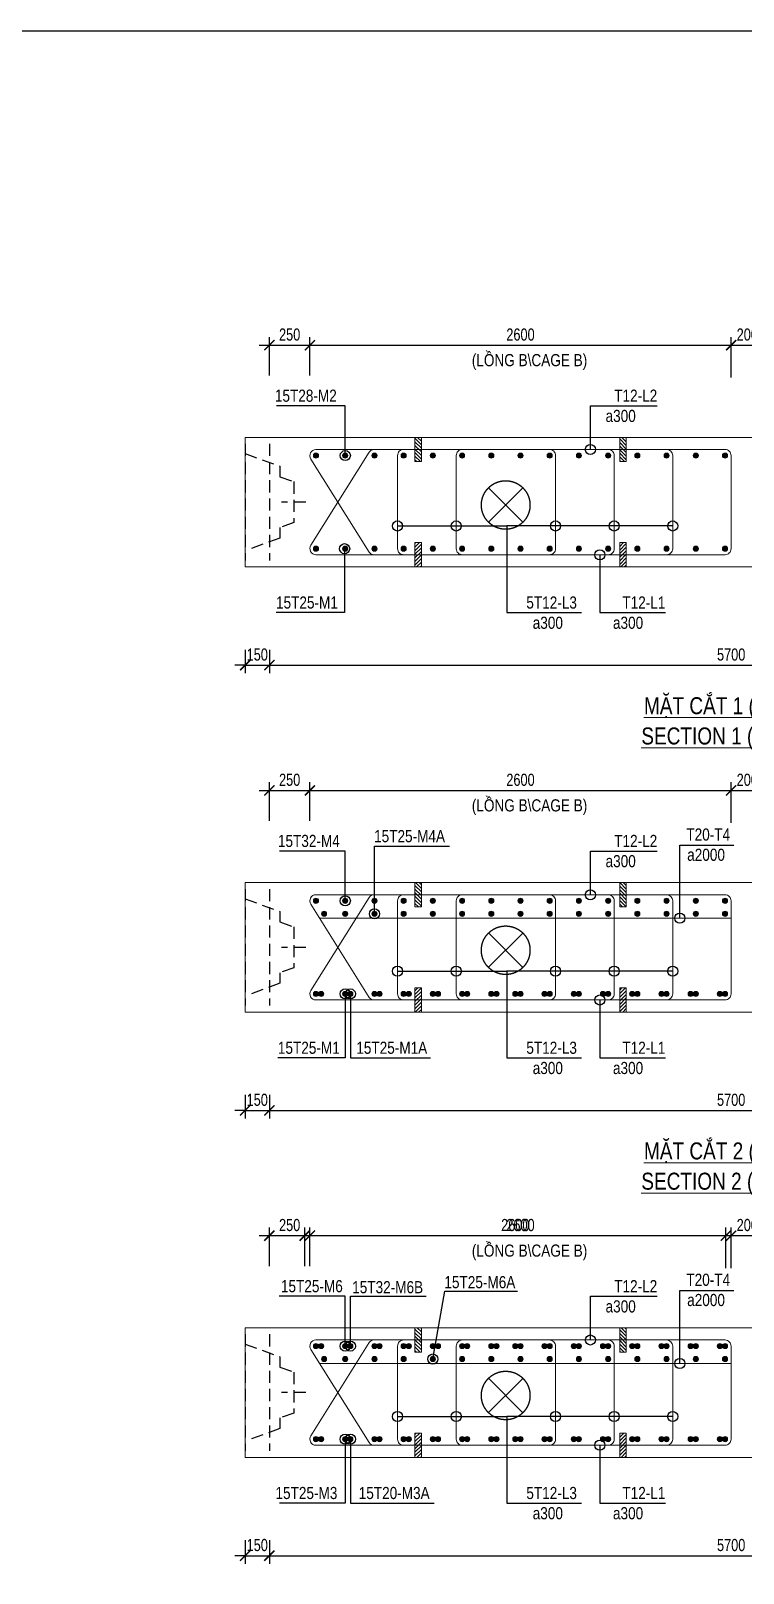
# Model space of a CAD drawing. Header units: millimetres. Extents: x 2746337 to 7547699, y -363432 to 15720.
# Drawn here: x 2801061 to 2818645, y -126218 to -88114 of the extents above; entities that cross this region are included whole.
import ezdxf
from ezdxf.enums import TextEntityAlignment as Align

# ---------------------------------------------------------------- set-up
doc = ezdxf.new("R2010")
doc.units = ezdxf.units.MM
doc.header["$LTSCALE"] = 1200
doc.header["$PDMODE"] = 3
doc.linetypes.add('CENTER', pattern=[2, 1.25, -0.25, 0.25, -0.25])
doc.linetypes.add('HIDDEN', pattern=[0.375, 0.25, -0.125])
for name, color, linetype, lineweight in [('5', 5, 'Continuous', 13), ('BOUND', 3, 'Continuous', 20), ('CWS', 8, 'HIDDEN', 9), ('ENOTE', 2, 'Continuous', 15), ('GRID', 74, 'CENTER', 15), ('K-THUOC', 1, 'Continuous', 18), ('LEADER', 8, 'Continuous', 9), ('MCT', 6, 'Continuous', 20), ('TEXTEN', 3, 'Continuous', 13), ('TEXTMA', 2, 'Continuous', 13), ('TEXTVN', 2, 'Continuous', 20), ('TIE', 4, 'Continuous', 13)]:
    doc.layers.add(name, color=color, linetype=linetype, lineweight=lineweight)
doc.layers.add('CDC.04.HIDDEN', color=8, linetype='HIDDEN')
doc.layers.add('MIE', color=5, linetype='HIDDEN')
doc.styles.add('DB_Arial', font='arial.ttf', dxfattribs={"width": 0.8})
doc.styles.add('SMTEXT', font='arial.ttf', dxfattribs={"width": 0.75})
doc.dimstyles.new('BSV25', dxfattribs={"dimtxt": 300, "dimasz": 250, "dimexe": 200, "dimexo": 0, "dimgap": 108, "dimtad": 1, "dimdec": 0, "dimlfac": 0.25, "dimdsep": 46, "dimtxsty": 'SMTEXT', "dimblk": 'ARCHTICK', "dimcen": 100, "dimdle": 250, "dimclrd": 256, "dimclre": 256, "dimclrt": 2, "dimadec": 0, "dimazin": 0, "dimtfac": 1, "dimtdec": 0, "dimtix": 1, "dimtmove": 2, "dimatfit": 3, "dimfxl": 800, "dimfxlon": 1, "dimtolj": 1, "dimtzin": 0, "dimarcsym": 0})

# ---------------------------------------------------------------- blocks, each defined once
blk = doc.blocks.new('_ArchTick')
at = {"color": 0, "linetype": 'ByBlock', "const_width": 0.15}
blk.add_lwpolyline([(-0.5, -0.5), (0.5, 0.5)], dxfattribs=at)
blk = doc.blocks.new('cws800')
at = {"layer": 'CDC.04.HIDDEN'}
for p, q in [((-600, 1440), (-600, -1440)), ((0, 1440), (0, -1440))]:
    blk.add_line(p, q, dxfattribs=at)
for points in [[(0, 1200), (-860, 888), (-860, 627), (-1200, 507), (-1200, -507), (-860, -627), (-860, -888), (0, -1200)], [(-1500, 0), (-900, 0)]]:
    blk.add_lwpolyline(points, dxfattribs=at)
blk = doc.blocks.new('mct1')
at = {"lineweight": 9}
h = blk.add_hatch(color=256, dxfattribs=at)
h.dxf.hatch_style = 1
h.paths.add_polyline_path([(-16, 0, 1), (16, 0, 1)])
blk.add_circle((0, 0), 16, dxfattribs=at)
blk = doc.blocks.new('sp')
at = {"layer": '5', "lineweight": 20}
h = blk.add_hatch(dxfattribs=at)
h.set_pattern_fill('ANSI31', color=256, scale=500)
h.set_pattern_definition([(45, (0, 0), (-44.194, 44.194), [])])
h.paths.add_polyline_path([(80, 300), (-80, 300), (-80, -300), (80, -300)])
blk.add_lwpolyline([(-80, -300), (80, -300), (80, 300), (-80, 300)], close=True, dxfattribs=at)
blk = doc.blocks.new('tremie')
at = {"layer": 'MIE', "color": 74, "ltscale": 1000}
for p, q in [((424, -424), (-424, 424)), ((424, 424), (-424, -424))]:
    blk.add_line(p, q, dxfattribs=at)
at = {"layer": 'MIE', "ltscale": 500}
blk.add_circle((0, 0), 600, dxfattribs=at)
blk = doc.blocks.new('*D1006')
at = {"layer": 'Defpoints', "color": 0, "transparency": 16777216}
for p in [(2806350, -103403), (2806950, -103403), (2806950, -103786)]:
    blk.add_point(p, dxfattribs=at)
at = {"layer": 'K-THUOC', "lineweight": -2, "transparency": 16777216}
for p, q in [((2806350, -103403), (2806350, -103986)), ((2806950, -103403), (2806950, -103986)), ((2806350, -103786), (2806100, -103786)), ((2806350, -103786), (2806950, -103786)), ((2806950, -103786), (2807200, -103786))]:
    blk.add_line(p, q, dxfattribs=at)
at = {"layer": 'K-THUOC', "lineweight": -2, "transparency": 16777216, "xscale": 250, "yscale": 250, "zscale": 250}
blk.add_blockref('_ArchTick', (2806350, -103786), dxfattribs=at)
at = {"layer": 'K-THUOC', "lineweight": -2, "transparency": 16777216, "xscale": 250, "yscale": 250, "zscale": 250, "rotation": 180}
blk.add_blockref('_ArchTick', (2806950, -103786), dxfattribs=at)
at = {"layer": 'K-THUOC', "color": 2, "transparency": 16777216, "insert": (2806650, -103525), "char_height": 300, "attachment_point": 5, "style": 'SMTEXT'}
blk.add_mtext('\\A1;150', dxfattribs=at)
blk = doc.blocks.new('*D1007')
at = {"layer": 'Defpoints', "color": 0, "transparency": 16777216}
for p in [(2807950, -95880), (2806950, -96630), (2807950, -96630)]:
    blk.add_point(p, dxfattribs=at)
at = {"layer": 'K-THUOC', "lineweight": -2, "transparency": 16777216}
for p, q in [((2806700, -95880), (2808200, -95880)), ((2806950, -96630), (2806950, -95680)), ((2807950, -96630), (2807950, -95680))]:
    blk.add_line(p, q, dxfattribs=at)
at = {"layer": 'K-THUOC', "lineweight": -2, "transparency": 16777216, "xscale": 250, "yscale": 250, "zscale": 250, "rotation": 180}
blk.add_blockref('_ArchTick', (2806950, -95880), dxfattribs=at)
at = {"layer": 'K-THUOC', "lineweight": -2, "transparency": 16777216, "xscale": 250, "yscale": 250, "zscale": 250}
blk.add_blockref('_ArchTick', (2807950, -95880), dxfattribs=at)
at = {"layer": 'K-THUOC', "color": 2, "transparency": 16777216, "insert": (2807450, -95619), "char_height": 300, "attachment_point": 5, "style": 'SMTEXT'}
blk.add_mtext('\\A1;250', dxfattribs=at)
blk = doc.blocks.new('*D1008')
at = {"layer": 'Defpoints', "color": 0, "transparency": 16777216}
for p in [(2818348, -95880), (2807950, -96630), (2818348, -98608)]:
    blk.add_point(p, dxfattribs=at)
at = {"layer": 'K-THUOC', "lineweight": -2, "transparency": 16777216}
for p, q in [((2807700, -95880), (2818598, -95880)), ((2807950, -96630), (2807950, -95680)), ((2818348, -96680), (2818348, -95680))]:
    blk.add_line(p, q, dxfattribs=at)
at = {"layer": 'K-THUOC', "lineweight": -2, "transparency": 16777216, "xscale": 250, "yscale": 250, "zscale": 250, "rotation": 180}
blk.add_blockref('_ArchTick', (2807950, -95880), dxfattribs=at)
at = {"layer": 'K-THUOC', "lineweight": -2, "transparency": 16777216, "xscale": 250, "yscale": 250, "zscale": 250}
blk.add_blockref('_ArchTick', (2818348, -95880), dxfattribs=at)
at = {"layer": 'K-THUOC', "color": 2, "transparency": 16777216, "insert": (2813149, -95619), "char_height": 300, "attachment_point": 5, "style": 'SMTEXT'}
blk.add_mtext('\\A1;2600', dxfattribs=at)
blk = doc.blocks.new('*D1009')
at = {"layer": 'Defpoints', "color": 0, "transparency": 16777216}
for p in [(2819148, -95880), (2818348, -98608), (2819148, -98608)]:
    blk.add_point(p, dxfattribs=at)
at = {"layer": 'K-THUOC', "lineweight": -2, "transparency": 16777216}
for p, q in [((2818098, -95880), (2819398, -95880)), ((2818348, -96680), (2818348, -95680)), ((2819148, -96680), (2819148, -95680))]:
    blk.add_line(p, q, dxfattribs=at)
at = {"layer": 'K-THUOC', "lineweight": -2, "transparency": 16777216, "xscale": 250, "yscale": 250, "zscale": 250, "rotation": 180}
blk.add_blockref('_ArchTick', (2818348, -95880), dxfattribs=at)
at = {"layer": 'K-THUOC', "lineweight": -2, "transparency": 16777216, "xscale": 250, "yscale": 250, "zscale": 250}
blk.add_blockref('_ArchTick', (2819148, -95880), dxfattribs=at)
at = {"layer": 'K-THUOC', "color": 2, "transparency": 16777216, "insert": (2818748, -95619), "char_height": 300, "attachment_point": 5, "style": 'SMTEXT'}
blk.add_mtext('\\A1;200', dxfattribs=at)
blk = doc.blocks.new('*D1012')
at = {"layer": 'Defpoints', "color": 0, "transparency": 16777216}
for p in [(2829750, -101198), (2806950, -103403), (2829750, -103786)]:
    blk.add_point(p, dxfattribs=at)
at = {"layer": 'K-THUOC', "lineweight": -2, "transparency": 16777216}
for p, q in [((2829750, -102986), (2829750, -103986)), ((2806950, -103403), (2806950, -103986)), ((2806700, -103786), (2830000, -103786))]:
    blk.add_line(p, q, dxfattribs=at)
at = {"layer": 'K-THUOC', "lineweight": -2, "transparency": 16777216, "xscale": 250, "yscale": 250, "zscale": 250, "rotation": 180}
blk.add_blockref('_ArchTick', (2806950, -103786), dxfattribs=at)
at = {"layer": 'K-THUOC', "lineweight": -2, "transparency": 16777216, "xscale": 250, "yscale": 250, "zscale": 250}
blk.add_blockref('_ArchTick', (2829750, -103786), dxfattribs=at)
at = {"layer": 'K-THUOC', "color": 2, "transparency": 16777216, "insert": (2818350, -103525), "char_height": 300, "attachment_point": 5, "style": 'SMTEXT'}
blk.add_mtext('\\A1;5700', dxfattribs=at)
blk = doc.blocks.new('*D1017')
at = {"layer": 'Defpoints', "color": 0, "transparency": 16777216}
for p in [(2806350, -114403), (2806950, -114403), (2806950, -114786)]:
    blk.add_point(p, dxfattribs=at)
at = {"layer": 'K-THUOC', "lineweight": -2, "transparency": 16777216}
for p, q in [((2806350, -114403), (2806350, -114986)), ((2806950, -114403), (2806950, -114986)), ((2806350, -114786), (2806100, -114786)), ((2806350, -114786), (2806950, -114786)), ((2806950, -114786), (2807200, -114786))]:
    blk.add_line(p, q, dxfattribs=at)
at = {"layer": 'K-THUOC', "lineweight": -2, "transparency": 16777216, "xscale": 250, "yscale": 250, "zscale": 250}
blk.add_blockref('_ArchTick', (2806350, -114786), dxfattribs=at)
at = {"layer": 'K-THUOC', "lineweight": -2, "transparency": 16777216, "xscale": 250, "yscale": 250, "zscale": 250, "rotation": 180}
blk.add_blockref('_ArchTick', (2806950, -114786), dxfattribs=at)
at = {"layer": 'K-THUOC', "color": 2, "transparency": 16777216, "insert": (2806650, -114525), "char_height": 300, "attachment_point": 5, "style": 'SMTEXT'}
blk.add_mtext('\\A1;150', dxfattribs=at)
blk = doc.blocks.new('*D1018')
at = {"layer": 'Defpoints', "color": 0, "transparency": 16777216}
for p in [(2807950, -106880), (2806950, -107630), (2807950, -107630)]:
    blk.add_point(p, dxfattribs=at)
at = {"layer": 'K-THUOC', "lineweight": -2, "transparency": 16777216}
for p, q in [((2806950, -107630), (2806950, -106680)), ((2807950, -107630), (2807950, -106680)), ((2806700, -106880), (2808200, -106880))]:
    blk.add_line(p, q, dxfattribs=at)
at = {"layer": 'K-THUOC', "lineweight": -2, "transparency": 16777216, "xscale": 250, "yscale": 250, "zscale": 250, "rotation": 180}
blk.add_blockref('_ArchTick', (2806950, -106880), dxfattribs=at)
at = {"layer": 'K-THUOC', "lineweight": -2, "transparency": 16777216, "xscale": 250, "yscale": 250, "zscale": 250}
blk.add_blockref('_ArchTick', (2807950, -106880), dxfattribs=at)
at = {"layer": 'K-THUOC', "color": 2, "transparency": 16777216, "insert": (2807450, -106619), "char_height": 300, "attachment_point": 5, "style": 'SMTEXT'}
blk.add_mtext('\\A1;250', dxfattribs=at)
blk = doc.blocks.new('*D1019')
at = {"layer": 'Defpoints', "color": 0, "transparency": 16777216}
for p in [(2818348, -106880), (2807950, -107630), (2818348, -109608)]:
    blk.add_point(p, dxfattribs=at)
at = {"layer": 'K-THUOC', "lineweight": -2, "transparency": 16777216}
for p, q in [((2807950, -107630), (2807950, -106680)), ((2818348, -107680), (2818348, -106680)), ((2807700, -106880), (2818598, -106880))]:
    blk.add_line(p, q, dxfattribs=at)
at = {"layer": 'K-THUOC', "lineweight": -2, "transparency": 16777216, "xscale": 250, "yscale": 250, "zscale": 250, "rotation": 180}
blk.add_blockref('_ArchTick', (2807950, -106880), dxfattribs=at)
at = {"layer": 'K-THUOC', "lineweight": -2, "transparency": 16777216, "xscale": 250, "yscale": 250, "zscale": 250}
blk.add_blockref('_ArchTick', (2818348, -106880), dxfattribs=at)
at = {"layer": 'K-THUOC', "color": 2, "transparency": 16777216, "insert": (2813149, -106619), "char_height": 300, "attachment_point": 5, "style": 'SMTEXT'}
blk.add_mtext('\\A1;2600', dxfattribs=at)
blk = doc.blocks.new('*D1020')
at = {"layer": 'Defpoints', "color": 0, "transparency": 16777216}
for p in [(2819148, -106880), (2818348, -109608), (2819148, -109608)]:
    blk.add_point(p, dxfattribs=at)
at = {"layer": 'K-THUOC', "lineweight": -2, "transparency": 16777216}
for p, q in [((2818348, -107680), (2818348, -106680)), ((2819148, -107680), (2819148, -106680)), ((2818098, -106880), (2819398, -106880))]:
    blk.add_line(p, q, dxfattribs=at)
at = {"layer": 'K-THUOC', "lineweight": -2, "transparency": 16777216, "xscale": 250, "yscale": 250, "zscale": 250, "rotation": 180}
blk.add_blockref('_ArchTick', (2818348, -106880), dxfattribs=at)
at = {"layer": 'K-THUOC', "lineweight": -2, "transparency": 16777216, "xscale": 250, "yscale": 250, "zscale": 250}
blk.add_blockref('_ArchTick', (2819148, -106880), dxfattribs=at)
at = {"layer": 'K-THUOC', "color": 2, "transparency": 16777216, "insert": (2818748, -106619), "char_height": 300, "attachment_point": 5, "style": 'SMTEXT'}
blk.add_mtext('\\A1;200', dxfattribs=at)
blk = doc.blocks.new('*D1023')
at = {"layer": 'Defpoints', "color": 0, "transparency": 16777216}
for p in [(2829750, -112198), (2806950, -114403), (2829750, -114786)]:
    blk.add_point(p, dxfattribs=at)
at = {"layer": 'K-THUOC', "lineweight": -2, "transparency": 16777216}
for p, q in [((2829750, -113986), (2829750, -114986)), ((2806950, -114403), (2806950, -114986)), ((2806700, -114786), (2830000, -114786))]:
    blk.add_line(p, q, dxfattribs=at)
at = {"layer": 'K-THUOC', "lineweight": -2, "transparency": 16777216, "xscale": 250, "yscale": 250, "zscale": 250, "rotation": 180}
blk.add_blockref('_ArchTick', (2806950, -114786), dxfattribs=at)
at = {"layer": 'K-THUOC', "lineweight": -2, "transparency": 16777216, "xscale": 250, "yscale": 250, "zscale": 250}
blk.add_blockref('_ArchTick', (2829750, -114786), dxfattribs=at)
at = {"layer": 'K-THUOC', "color": 2, "transparency": 16777216, "insert": (2818350, -114525), "char_height": 300, "attachment_point": 5, "style": 'SMTEXT'}
blk.add_mtext('\\A1;5700', dxfattribs=at)
blk = doc.blocks.new('*D1029')
at = {"layer": 'Defpoints', "color": 0, "transparency": 16777216}
for p in [(2806350, -125403), (2806950, -125403), (2806950, -125786)]:
    blk.add_point(p, dxfattribs=at)
at = {"layer": 'K-THUOC', "lineweight": -2, "transparency": 16777216}
for p, q in [((2806350, -125403), (2806350, -125986)), ((2806950, -125403), (2806950, -125986)), ((2806350, -125786), (2806100, -125786)), ((2806350, -125786), (2806950, -125786)), ((2806950, -125786), (2807200, -125786))]:
    blk.add_line(p, q, dxfattribs=at)
at = {"layer": 'K-THUOC', "lineweight": -2, "transparency": 16777216, "xscale": 250, "yscale": 250, "zscale": 250}
blk.add_blockref('_ArchTick', (2806350, -125786), dxfattribs=at)
at = {"layer": 'K-THUOC', "lineweight": -2, "transparency": 16777216, "xscale": 250, "yscale": 250, "zscale": 250, "rotation": 180}
blk.add_blockref('_ArchTick', (2806950, -125786), dxfattribs=at)
at = {"layer": 'K-THUOC', "color": 2, "transparency": 16777216, "insert": (2806650, -125525), "char_height": 300, "attachment_point": 5, "style": 'SMTEXT'}
blk.add_mtext('\\A1;150', dxfattribs=at)
blk = doc.blocks.new('*D1030')
at = {"layer": 'Defpoints', "color": 0, "transparency": 16777216}
for p in [(2807950, -117880), (2806950, -118630), (2807950, -118630)]:
    blk.add_point(p, dxfattribs=at)
at = {"layer": 'K-THUOC', "lineweight": -2, "transparency": 16777216}
for p, q in [((2806950, -118630), (2806950, -117680)), ((2807950, -118630), (2807950, -117680)), ((2806700, -117880), (2808200, -117880))]:
    blk.add_line(p, q, dxfattribs=at)
at = {"layer": 'K-THUOC', "lineweight": -2, "transparency": 16777216, "xscale": 250, "yscale": 250, "zscale": 250, "rotation": 180}
blk.add_blockref('_ArchTick', (2806950, -117880), dxfattribs=at)
at = {"layer": 'K-THUOC', "lineweight": -2, "transparency": 16777216, "xscale": 250, "yscale": 250, "zscale": 250}
blk.add_blockref('_ArchTick', (2807950, -117880), dxfattribs=at)
at = {"layer": 'K-THUOC', "color": 2, "transparency": 16777216, "insert": (2807450, -117619), "char_height": 300, "attachment_point": 5, "style": 'SMTEXT'}
blk.add_mtext('\\A1;250', dxfattribs=at)
blk = doc.blocks.new('*D1031')
at = {"layer": 'Defpoints', "color": 0, "transparency": 16777216}
for p in [(2818348, -117880), (2807950, -118630), (2818348, -120608)]:
    blk.add_point(p, dxfattribs=at)
at = {"layer": 'K-THUOC', "lineweight": -2, "transparency": 16777216}
for p, q in [((2807950, -118630), (2807950, -117680)), ((2818348, -118680), (2818348, -117680)), ((2807700, -117880), (2818598, -117880))]:
    blk.add_line(p, q, dxfattribs=at)
at = {"layer": 'K-THUOC', "lineweight": -2, "transparency": 16777216, "xscale": 250, "yscale": 250, "zscale": 250, "rotation": 180}
blk.add_blockref('_ArchTick', (2807950, -117880), dxfattribs=at)
at = {"layer": 'K-THUOC', "lineweight": -2, "transparency": 16777216, "xscale": 250, "yscale": 250, "zscale": 250}
blk.add_blockref('_ArchTick', (2818348, -117880), dxfattribs=at)
at = {"layer": 'K-THUOC', "color": 2, "transparency": 16777216, "insert": (2813149, -117619), "char_height": 300, "attachment_point": 5, "style": 'SMTEXT'}
blk.add_mtext('\\A1;2600', dxfattribs=at)
blk = doc.blocks.new('*D1032')
at = {"layer": 'Defpoints', "color": 0, "transparency": 16777216}
for p in [(2819148, -117880), (2818348, -120608), (2819148, -120608)]:
    blk.add_point(p, dxfattribs=at)
at = {"layer": 'K-THUOC', "lineweight": -2, "transparency": 16777216}
for p, q in [((2818348, -118680), (2818348, -117680)), ((2819148, -118680), (2819148, -117680)), ((2818098, -117880), (2819398, -117880))]:
    blk.add_line(p, q, dxfattribs=at)
at = {"layer": 'K-THUOC', "lineweight": -2, "transparency": 16777216, "xscale": 250, "yscale": 250, "zscale": 250, "rotation": 180}
blk.add_blockref('_ArchTick', (2818348, -117880), dxfattribs=at)
at = {"layer": 'K-THUOC', "lineweight": -2, "transparency": 16777216, "xscale": 250, "yscale": 250, "zscale": 250}
blk.add_blockref('_ArchTick', (2819148, -117880), dxfattribs=at)
at = {"layer": 'K-THUOC', "color": 2, "transparency": 16777216, "insert": (2818748, -117619), "char_height": 300, "attachment_point": 5, "style": 'SMTEXT'}
blk.add_mtext('\\A1;200', dxfattribs=at)
blk = doc.blocks.new('*D1035')
at = {"layer": 'Defpoints', "color": 0, "transparency": 16777216}
for p in [(2829750, -123198), (2806950, -125403), (2829750, -125786)]:
    blk.add_point(p, dxfattribs=at)
at = {"layer": 'K-THUOC', "lineweight": -2, "transparency": 16777216}
for p, q in [((2829750, -124986), (2829750, -125986)), ((2806950, -125403), (2806950, -125986)), ((2806700, -125786), (2830000, -125786))]:
    blk.add_line(p, q, dxfattribs=at)
at = {"layer": 'K-THUOC', "lineweight": -2, "transparency": 16777216, "xscale": 250, "yscale": 250, "zscale": 250, "rotation": 180}
blk.add_blockref('_ArchTick', (2806950, -125786), dxfattribs=at)
at = {"layer": 'K-THUOC', "lineweight": -2, "transparency": 16777216, "xscale": 250, "yscale": 250, "zscale": 250}
blk.add_blockref('_ArchTick', (2829750, -125786), dxfattribs=at)
at = {"layer": 'K-THUOC', "color": 2, "transparency": 16777216, "insert": (2818350, -125525), "char_height": 300, "attachment_point": 5, "style": 'SMTEXT'}
blk.add_mtext('\\A1;5700', dxfattribs=at)
blk = doc.blocks.new('*D1061')
at = {"layer": 'Defpoints', "color": 0, "transparency": 16777216}
for p in [(2818220, -117880), (2807822, -118630), (2818220, -120608)]:
    blk.add_point(p, dxfattribs=at)
at = {"layer": 'K-THUOC', "lineweight": -2, "transparency": 16777216}
for p, q in [((2807822, -118630), (2807822, -117680)), ((2818220, -118680), (2818220, -117680)), ((2807572, -117880), (2818470, -117880))]:
    blk.add_line(p, q, dxfattribs=at)
at = {"layer": 'K-THUOC', "lineweight": -2, "transparency": 16777216, "xscale": 250, "yscale": 250, "zscale": 250, "rotation": 180}
blk.add_blockref('_ArchTick', (2807822, -117880), dxfattribs=at)
at = {"layer": 'K-THUOC', "lineweight": -2, "transparency": 16777216, "xscale": 250, "yscale": 250, "zscale": 250}
blk.add_blockref('_ArchTick', (2818220, -117880), dxfattribs=at)
at = {"layer": 'K-THUOC', "color": 2, "transparency": 16777216, "insert": (2813021, -117619), "char_height": 300, "attachment_point": 5, "style": 'SMTEXT'}
blk.add_mtext('\\A1;2600', dxfattribs=at)

msp = doc.modelspace()

# ---------------------------------------------------------------- linework, layer by layer
msp.add_lwpolyline([(2746337, -88114), (2839854.3, -88114), (2839854.3, -165266.4), (2746337, -165266.4)], close=True)
at = {"layer": 'BOUND'}
for points in [[(2829149.7, -98157.7), (2806349.7, -98157.7), (2806349.7, -101357.7), (2829149.7, -101357.7)], [(2829149.7, -109157.7), (2806349.7, -109157.7), (2806349.7, -112357.7), (2829149.7, -112357.7)], [(2829149.7, -120157.7), (2806349.7, -120157.7), (2806349.7, -123357.7), (2829149.7, -123357.7)]]:
    msp.add_lwpolyline(points, close=True, dxfattribs=at)
at = {"layer": 'TIE'}
for p, q in [((2808191.2, -110037.7), (2818348.4, -110037.7)), ((2808191.2, -121037.7), (2818348.4, -121037.7))]:
    msp.add_line(p, q, dxfattribs=at)
for points in [[(2809533.2, -98457.7, 0.2467092), (2809409.7, -98522.6), (2807976.2, -100822.6, 0.6042234), (2808099.7, -101057.7), (2818198.4, -101057.7, 0.4142136), (2818348.4, -100907.7), (2818348.4, -98607.7, 0.4142136), (2818198.4, -98457.7), (2808099.7, -98457.7, 0.6042234), (2807976.2, -98692.8), (2809409.7, -100992.8, 0.2467092), (2809533.2, -101057.7)], [(2810713.7, -101057.7), (2810263.7, -101057.7, -0.4142136), (2810113.7, -100907.7), (2810113.7, -98607.7, -0.4142136), (2810263.7, -98457.7), (2810713.7, -98457.7)], [(2812163.5, -101057.7), (2811713.5, -101057.7, -0.4142136), (2811563.5, -100907.7), (2811563.5, -98607.7, -0.4142136), (2811713.5, -98457.7), (2812163.5, -98457.7)], [(2813863.3, -101057.7, 0.4142136), (2814013.3, -100907.7), (2814013.3, -98607.7, 0.4142136), (2813863.3, -98457.7)], [(2815313.1, -101057.7, 0.4142136), (2815463.1, -100907.7), (2815463.1, -98607.7, 0.4142136), (2815313.1, -98457.7)], [(2816755.8, -101057.7, 0.4142136), (2816905.8, -100907.7), (2816905.8, -98607.7, 0.4142136), (2816755.8, -98457.7)], [(2809533.2, -109457.7, 0.2467092), (2809409.7, -109522.6), (2807976.2, -111822.6, 0.6042234), (2808099.7, -112057.7), (2818198.4, -112057.7, 0.4142136), (2818348.4, -111907.7), (2818348.4, -109607.7, 0.4142136), (2818198.4, -109457.7), (2808099.7, -109457.7, 0.6042234), (2807976.2, -109692.8), (2809409.7, -111992.8, 0.2467092), (2809533.2, -112057.7)], [(2810713.7, -112057.7), (2810263.7, -112057.7, -0.4142136), (2810113.7, -111907.7), (2810113.7, -109607.7, -0.4142136), (2810263.7, -109457.7), (2810713.7, -109457.7)], [(2812163.5, -112057.7), (2811713.5, -112057.7, -0.4142136), (2811563.5, -111907.7), (2811563.5, -109607.7, -0.4142136), (2811713.5, -109457.7), (2812163.5, -109457.7)], [(2813863.3, -112057.7, 0.4142136), (2814013.3, -111907.7), (2814013.3, -109607.7, 0.4142136), (2813863.3, -109457.7)], [(2815313.1, -112057.7, 0.4142136), (2815463.1, -111907.7), (2815463.1, -109607.7, 0.4142136), (2815313.1, -109457.7)], [(2816755.8, -112057.7, 0.4142136), (2816905.8, -111907.7), (2816905.8, -109607.7, 0.4142136), (2816755.8, -109457.7)], [(2809533.2, -120457.7, 0.2467092), (2809409.7, -120522.6), (2807976.2, -122822.6, 0.6042234), (2808099.7, -123057.7), (2818198.4, -123057.7, 0.4142136), (2818348.4, -122907.7), (2818348.4, -120607.7, 0.4142136), (2818198.4, -120457.7), (2808099.7, -120457.7, 0.6042234), (2807976.2, -120692.8), (2809409.7, -122992.8, 0.2467092), (2809533.2, -123057.7)], [(2810713.7, -123057.7), (2810263.7, -123057.7, -0.4142136), (2810113.7, -122907.7), (2810113.7, -120607.7, -0.4142136), (2810263.7, -120457.7), (2810713.7, -120457.7)], [(2812163.5, -123057.7), (2811713.5, -123057.7, -0.4142136), (2811563.5, -122907.7), (2811563.5, -120607.7, -0.4142136), (2811713.5, -120457.7), (2812163.5, -120457.7)], [(2813863.3, -123057.7, 0.4142136), (2814013.3, -122907.7), (2814013.3, -120607.7, 0.4142136), (2813863.3, -120457.7)], [(2815313.1, -123057.7, 0.4142136), (2815463.1, -122907.7), (2815463.1, -120607.7, 0.4142136), (2815313.1, -120457.7)], [(2816755.8, -123057.7, 0.4142136), (2816905.8, -122907.7), (2816905.8, -120607.7, 0.4142136), (2816755.8, -120457.7)]]:
    msp.add_lwpolyline(points, format="xyb", dxfattribs=at)

# ---------------------------------------------------------------- block references
at = {"layer": 'CWS', "xscale": -1}
for p in [(2806349.7, -99757.7), (2806349.7, -110757.7), (2806349.7, -121757.7)]:
    msp.add_blockref('cws800', p, dxfattribs=at)
at = {"layer": 'ENOTE', "xscale": -1}
for p in [(2810622.4, -98457.7), (2815677.8, -98457.7), (2810622.4, -109457.7), (2815677.8, -109457.7), (2810622.4, -120457.7), (2815677.8, -120457.7)]:
    msp.add_blockref('sp', p, dxfattribs=at)
at = {"layer": 'ENOTE', "rotation": 180}
for p in [(2810622.4, -101057.7), (2815677.8, -101057.7), (2810622.4, -112057.7), (2815677.8, -112057.7), (2810622.4, -123057.7), (2815677.8, -123057.7)]:
    msp.add_blockref('sp', p, dxfattribs=at)
at = {"layer": 'GRID', "rotation": 269.6724061558663}
for p in [(2812783.5, -99828.6), (2812783.5, -110828.6), (2812783.5, -121828.6)]:
    msp.add_blockref('tremie', p, dxfattribs=at)
at = {"layer": 'MCT', "xscale": -4, "yscale": 4, "zscale": 4, "rotation": 180}
for p in [(2808099.7, -98607.7), (2808821, -98607.7), (2809542.4, -98607.7), (2810263.7, -98607.7), (2810985.1, -98607.7), (2811706.4, -98607.7), (2812427.7, -98607.7), (2813149.1, -98607.7), (2813870.4, -98607.7), (2814591.7, -98607.7), (2815313.1, -98607.7), (2816034.4, -98607.7), (2816755.8, -98607.7), (2817477.1, -98607.7), (2818198.4, -98607.7), (2808099.7, -100907.7), (2808821, -100907.7), (2809542.4, -100907.7), (2810263.7, -100907.7), (2810985.1, -100907.7), (2811706.4, -100907.7), (2812427.7, -100907.7), (2813149.1, -100907.7), (2813870.4, -100907.7), (2814591.7, -100907.7), (2815313.1, -100907.7), (2816034.4, -100907.7), (2816755.8, -100907.7), (2817477.1, -100907.7), (2818198.4, -100907.7), (2808099.7, -109607.7), (2808821, -109607.7), (2809542.4, -109607.7), (2810263.7, -109607.7), (2810985.1, -109607.7), (2811706.4, -109607.7), (2812427.7, -109607.7), (2813149.1, -109607.7), (2813870.4, -109607.7), (2814591.7, -109607.7), (2815313.1, -109607.7), (2816034.4, -109607.7), (2816755.8, -109607.7), (2817477.1, -109607.7), (2818198.4, -109607.7), (2808299.7, -109927.7), (2808821, -109927.7), (2809542.4, -109927.7), (2810263.7, -109927.7), (2810985.1, -109927.7), (2811706.4, -109927.7), (2812427.7, -109927.7), (2813149.1, -109927.7), (2813870.4, -109927.7), (2814591.7, -109927.7), (2815313.1, -109927.7), (2816034.4, -109927.7), (2816755.8, -109927.7), (2817477.1, -109927.7), (2818198.4, -109927.7), (2808099.7, -111907.7), (2808227.7, -111907.7), (2808821, -111907.7), (2808949, -111907.7), (2809542.4, -111907.7), (2809670.4, -111907.7), (2810263.7, -111907.7), (2810391.7, -111907.7), (2810985.1, -111907.7), (2811113.1, -111907.7), (2811706.4, -111907.7), (2811834.4, -111907.7), (2812427.7, -111907.7), (2812555.7, -111907.7), (2813021.1, -111907.7), (2813149.1, -111907.7), (2813742.4, -111907.7), (2813870.4, -111907.7), (2814463.7, -111907.7), (2814591.7, -111907.7), (2815185.1, -111907.7), (2815313.1, -111907.7), (2815906.4, -111907.7), (2816034.4, -111907.7), (2816627.8, -111907.7), (2816755.8, -111907.7), (2817349.1, -111907.7), (2817477.1, -111907.7), (2818070.4, -111907.7), (2818198.4, -111907.7), (2808099.7, -120607.7), (2808227.7, -120607.7), (2808821, -120607.7), (2808949, -120607.7), (2809542.4, -120607.7), (2809670.4, -120607.7), (2810263.7, -120607.7), (2810391.7, -120607.7), (2810985.1, -120607.7), (2811113.1, -120607.7), (2811706.4, -120607.7), (2811834.4, -120607.7), (2812427.7, -120607.7), (2812555.7, -120607.7), (2813021.1, -120607.7), (2813149.1, -120607.7), (2813742.4, -120607.7), (2813870.4, -120607.7), (2814463.7, -120607.7), (2814591.7, -120607.7), (2815185.1, -120607.7), (2815313.1, -120607.7), (2815906.4, -120607.7), (2816034.4, -120607.7), (2816627.8, -120607.7), (2816755.8, -120607.7), (2817349.1, -120607.7), (2817477.1, -120607.7), (2818070.4, -120607.7), (2818198.4, -120607.7), (2808299.7, -120927.7), (2808821, -120927.7), (2809542.4, -120927.7), (2810263.7, -120927.7), (2810985.1, -120927.7), (2811706.4, -120927.7), (2812427.7, -120927.7), (2813149.1, -120927.7), (2813870.4, -120927.7), (2814591.7, -120927.7), (2815313.1, -120927.7), (2816034.4, -120927.7), (2816755.8, -120927.7), (2817477.1, -120927.7), (2818198.4, -120927.7), (2808099.7, -122907.7), (2808227.7, -122907.7), (2808821, -122907.7), (2808949, -122907.7), (2809542.4, -122907.7), (2809670.4, -122907.7), (2810263.7, -122907.7), (2810391.7, -122907.7), (2810985.1, -122907.7), (2811113.1, -122907.7), (2811706.4, -122907.7), (2811834.4, -122907.7), (2812427.7, -122907.7), (2812555.7, -122907.7), (2813021.1, -122907.7), (2813149.1, -122907.7), (2813742.4, -122907.7), (2813870.4, -122907.7), (2814463.7, -122907.7), (2814591.7, -122907.7), (2815185.1, -122907.7), (2815313.1, -122907.7), (2815906.4, -122907.7), (2816034.4, -122907.7), (2816627.8, -122907.7), (2816755.8, -122907.7), (2817349.1, -122907.7), (2817477.1, -122907.7), (2818070.4, -122907.7), (2818198.4, -122907.7)]:
    msp.add_blockref('mct1', p, dxfattribs=at)

# ---------------------------------------------------------------- texts
at = {"layer": 'TEXTEN', "style": 'DB_Arial', "width": 0.8}
for s, p in [('T12-L2', (2816524.8, -97277.7)), ('5T12-L3', (2814541.7, -102387.7)), ('T12-L1', (2816726.1, -102387.7)), ('a300', (2814196.3, -102887.7)), ('T20-T4', (2818324.1, -108119.6)), ('T12-L2', (2816524.8, -108277.7)), ('5T12-L3', (2814541.7, -113387.7)), ('T12-L1', (2816726.1, -113387.7)), ('a300', (2814196.3, -113887.7)), ('T20-T4', (2818324.1, -119119.6)), ('T12-L2', (2816524.8, -119277.7)), ('5T12-L3', (2814541.7, -124387.7)), ('T12-L1', (2816726.1, -124387.7)), ('a300', (2814196.3, -124887.7))]:
    msp.add_text(s, height=300, dxfattribs=at).set_placement(p, align=Align.RIGHT)
for s, p in [('a300', (2815249.2, -97777.7)), ('a300', (2815431.7, -102887.7)), ('a300', (2815249.2, -108777.7)), ('a2000', (2817264.1, -108619.6)), ('a300', (2815431.7, -113887.7)), ('a300', (2815249.2, -119777.7)), ('a2000', (2817264.1, -119619.6)), ('a300', (2815431.7, -124887.7))]:
    msp.add_text(s, height=300, dxfattribs=at).set_placement(p)
at = {"layer": 'TEXTMA', "style": 'DB_Arial', "width": 0.8}
for s, p in [('15T28-M2', (2807085.5, -97277.7)), ('15T25-M1', (2807113.2, -102387.7)), ('15T32-M4', (2807160.2, -108277.7)), ('15T25-M4A', (2809534.6, -108159.6)), ('15T25-M1', (2807159.4, -113387.7)), ('15T25-M1A', (2809094.9, -113387.7)), ('15T25-M6A', (2811270.5, -119178.7)), ('15T25-M6', (2807234.5, -119277.7)), ('15T32-M6B', (2808993.7, -119303)), ('15T25-M3', (2807100, -124387.7)), ('15T20-M3A', (2809155.2, -124387.7))]:
    msp.add_text(s, height=300, dxfattribs=at).set_placement(p)
at = {"layer": 'TEXTVN', "style": 'DB_Arial', "width": 0.8}
for p in [(2811947.2, -96399.2), (2811947.2, -107399.2), (2811947.2, -118399.2)]:
    msp.add_text('(LỒNG B\\CAGE B)', height=300, rotation=360, dxfattribs=at).set_placement(p)
for s, p in [('%%UMẶT CẮT 1 (TL 1:25)', (2818439.8, -104786.4)), ('%%USECTION 1 (SC 1:25)', (2818439.8, -105586.4)), ('%%UMẶT CẮT 2 (TL 1:25)', (2818439.8, -115786.4)), ('%%USECTION 2 (SC 1:25)', (2818439.8, -116586.4))]:
    msp.add_text(s, height=420, rotation=360, dxfattribs=at).set_placement(p, align=Align.MIDDLE)

# ---------------------------------------------------------------- dimensions: what is measured, and where the dimension line sits
at = {"layer": 'K-THUOC'}
for base, p1, p2, picture, middle in [((2807949.7, -95880.4), (2806949.7, -96630.4), (2807949.7, -96630.4), '*D1007', (2807449.7, -95619.2)), ((2818348.4, -95880.4), (2807949.7, -96630.4), (2818348.4, -98607.7), '*D1008', (2813149.1, -95619.2)), ((2819148.4, -95880.4), (2818348.4, -98607.7), (2819148.4, -98607.7), '*D1009', (2818748.4, -95619.2)), ((2829749.7, -103786.4), (2806949.7, -103402.6), (2829749.7, -101197.9), '*D1012', (2818349.7, -103525.2)), ((2806949.7, -103786.4), (2806349.7, -103402.6), (2806949.7, -103402.6), '*D1006', (2806649.7, -103525.2)), ((2807949.7, -106880.4), (2806949.7, -107630.4), (2807949.7, -107630.4), '*D1018', (2807449.7, -106619.2)), ((2818348.4, -106880.4), (2807949.7, -107630.4), (2818348.4, -109607.7), '*D1019', (2813149.1, -106619.2)), ((2819148.4, -106880.4), (2818348.4, -109607.7), (2819148.4, -109607.7), '*D1020', (2818748.4, -106619.2)), ((2829749.7, -114786.4), (2806949.7, -114402.6), (2829749.7, -112197.9), '*D1023', (2818349.7, -114525.2)), ((2806949.7, -114786.4), (2806349.7, -114402.6), (2806949.7, -114402.6), '*D1017', (2806649.7, -114525.2)), ((2807949.7, -117880.4), (2806949.7, -118630.4), (2807949.7, -118630.4), '*D1030', (2807449.7, -117619.2)), ((2818220.4, -117880.4), (2807821.7, -118630.4), (2818220.4, -120607.7), '*D1061', (2813021.1, -117619.2)), ((2818348.4, -117880.4), (2807949.7, -118630.4), (2818348.4, -120607.7), '*D1031', (2813149.1, -117619.2)), ((2819148.4, -117880.4), (2818348.4, -120607.7), (2819148.4, -120607.7), '*D1032', (2818748.4, -117619.2)), ((2829749.7, -125786.4), (2806949.7, -125402.6), (2829749.7, -123197.9), '*D1035', (2818349.7, -125525.2)), ((2806949.7, -125786.4), (2806349.7, -125402.6), (2806949.7, -125402.6), '*D1029', (2806649.7, -125525.2))]:
    dim = msp.add_linear_dim(base=base, p1=p1, p2=p2, dimstyle='BSV25', dxfattribs=at)
    dim.commit()
    dim.dimension.update_dxf_attribs({"geometry": picture, "text_midpoint": middle})

# ---------------------------------------------------------------- leaders
at = {"layer": 'LEADER'}
for points in [[(2808823.3, -98607.7), (2808823.3, -97377.7), (2807121.6, -97377.7)], [(2814873.2, -98457.7), (2814873.2, -97377.7), (2816524.8, -97377.7)], [(2810113.7, -100347.1), (2812808.9, -100347.1), (2812808.9, -102487.7), (2814652.3, -102487.7)], [(2811563.5, -100347.1), (2812808.9, -100347.1), (2812808.9, -102487.7), (2814652.3, -102487.7)], [(2815463.1, -100347.1), (2812808.9, -100347.1), (2812808.9, -102487.7), (2814652.3, -102487.7)], [(2814013.3, -100347.1), (2812808.9, -100347.1), (2812808.9, -102487.7), (2814652.3, -102487.7)], [(2816905.8, -100347.1), (2812808.9, -100347.1), (2812808.9, -102487.7), (2814652.3, -102487.7)], [(2808806.7, -100907.7), (2808806.7, -102487.7), (2807113.2, -102487.7)], [(2815108.8, -101057.7), (2815108.8, -102487.7), (2816726.1, -102487.7)], [(2808823.3, -109607.7), (2808823.3, -108377.7), (2807196.2, -108377.7)], [(2809542.4, -109927.7), (2809546.3, -108259.6), (2811394.7, -108259.6)], [(2814873.2, -109457.7), (2814873.2, -108377.7), (2816524.8, -108377.7)], [(2817083.4, -110037.7), (2817083.4, -108236.4), (2818413.4, -108236.4)], [(2810113.7, -111347.1), (2812808.9, -111347.1), (2812808.9, -113487.7), (2814652.3, -113487.7)], [(2811563.5, -111347.1), (2812808.9, -111347.1), (2812808.9, -113487.7), (2814652.3, -113487.7)], [(2815463.1, -111347.1), (2812808.9, -111347.1), (2812808.9, -113487.7), (2814652.3, -113487.7)], [(2814013.3, -111347.1), (2812808.9, -111347.1), (2812808.9, -113487.7), (2814652.3, -113487.7)], [(2816905.8, -111347.1), (2812808.9, -111347.1), (2812808.9, -113487.7), (2814652.3, -113487.7)], [(2808821, -111907.7), (2808821, -113487.7), (2807160.9, -113487.7)], [(2808949, -111907.7), (2808949, -113487.7), (2810929.5, -113487.7)], [(2815108.8, -112057.7), (2815108.8, -113487.7), (2816726.1, -113487.7)], [(2810985.1, -120927.7), (2811279, -119247.7), (2813074.6, -119247.7)], [(2817083.4, -121037.7), (2817083.4, -119236.4), (2818413.4, -119236.4)], [(2808821, -120607.7), (2808821, -119377.7), (2807195.2, -119377.7)], [(2808949, -120607.7), (2808949, -119377.7), (2810821.1, -119377.7)], [(2814873.2, -120457.7), (2814873.2, -119377.7), (2816524.8, -119377.7)], [(2810113.7, -122347.1), (2812808.9, -122347.1), (2812808.9, -124487.7), (2814652.3, -124487.7)], [(2811563.5, -122347.1), (2812808.9, -122347.1), (2812808.9, -124487.7), (2814652.3, -124487.7)], [(2815463.1, -122347.1), (2812808.9, -122347.1), (2812808.9, -124487.7), (2814652.3, -124487.7)], [(2814013.3, -122347.1), (2812808.9, -122347.1), (2812808.9, -124487.7), (2814652.3, -124487.7)], [(2816905.8, -122347.1), (2812808.9, -122347.1), (2812808.9, -124487.7), (2814652.3, -124487.7)], [(2808821, -122907.7), (2808821, -124487.7), (2807197.1, -124487.7)], [(2808949, -122907.7), (2808949, -124487.7), (2811018.5, -124487.7)], [(2815108.8, -123057.7), (2815108.8, -124487.7), (2816726.1, -124487.7)]]:
    msp.add_leader(points, dimstyle='BSV25', override={"dimldrblk": 'Origin'}, dxfattribs=at)

doc.saveas('drawing.dxf')
